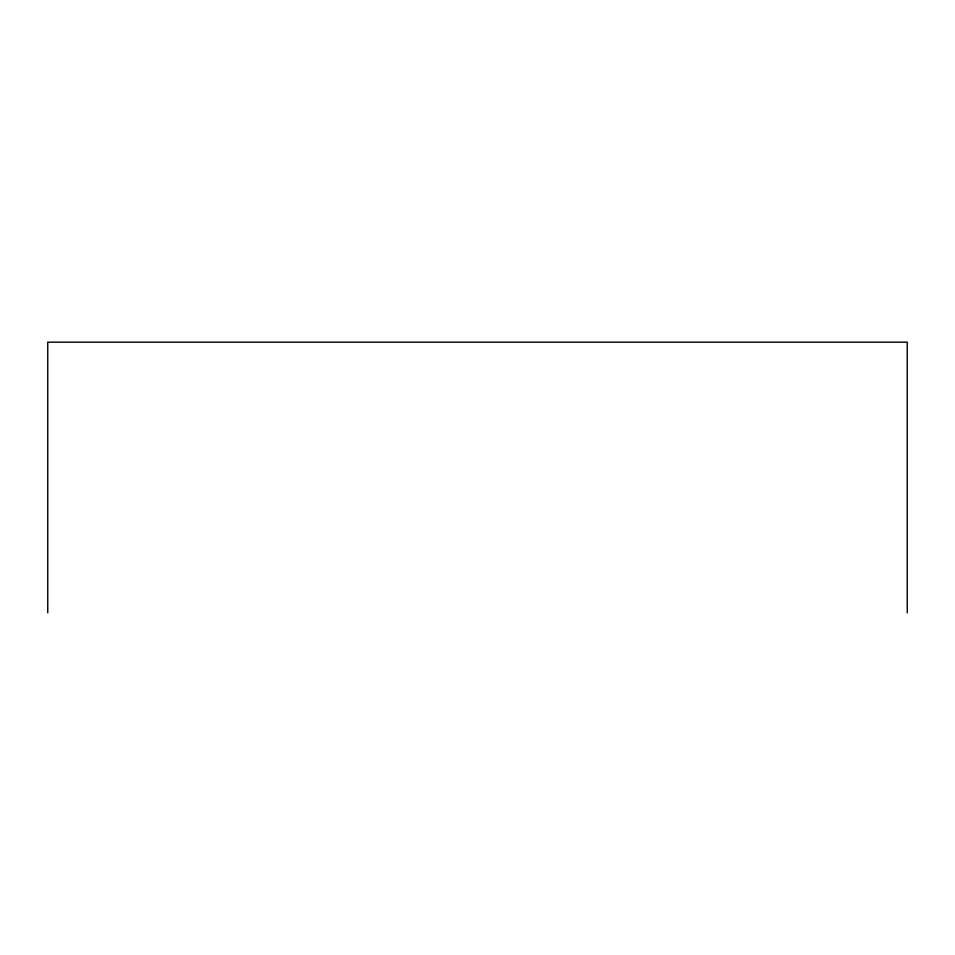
<?xml version="1.0" encoding="UTF-8"?>
<svg xmlns="http://www.w3.org/2000/svg" width="955" height="955" viewBox="0 0 955 955"><rect width="100%" height="100%" fill="white"/><g stroke="black" fill="none" stroke-linecap="round" stroke-linejoin="round"><path stroke-width="1.43" d="M907.25 612.835L907.25 342.165L47.75 342.165L47.75 612.835"/></g></svg>
